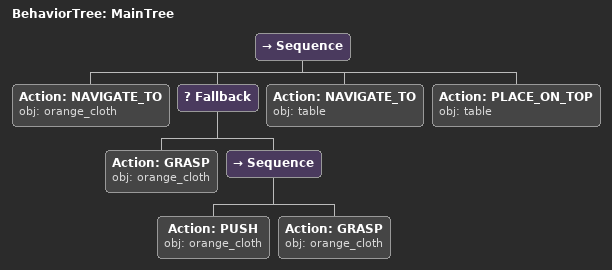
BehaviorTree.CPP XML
<root main_tree_to_execute="MainTree">
  <BehaviorTree ID="MainTree">
    <Sequence>
      <!-- Navigate to orange_cloth -->
      <Action ID="NAVIGATE_TO" obj="orange_cloth" />
      <!-- Fallback: if GRASP orange_cloth fails, try PUSH, FLIP to reposition -->
      <Fallback>
        <!-- Grasp orange_cloth -->
        <Action ID="GRASP" obj="orange_cloth" />
        <Sequence>
          <!-- Push orange_cloth forward toward front edge of table -->
          <Action ID="PUSH" obj="orange_cloth" />
          <!-- Grasp orange_cloth -->
          <Action ID="GRASP" obj="orange_cloth" />
        </Sequence>
      </Fallback>
      <!-- Navigate to table -->
      <Action ID="NAVIGATE_TO" obj="table" />
      <!-- Place on table -->
      <Action ID="PLACE_ON_TOP" obj="table" />
    </Sequence>
  </BehaviorTree>
</root>
